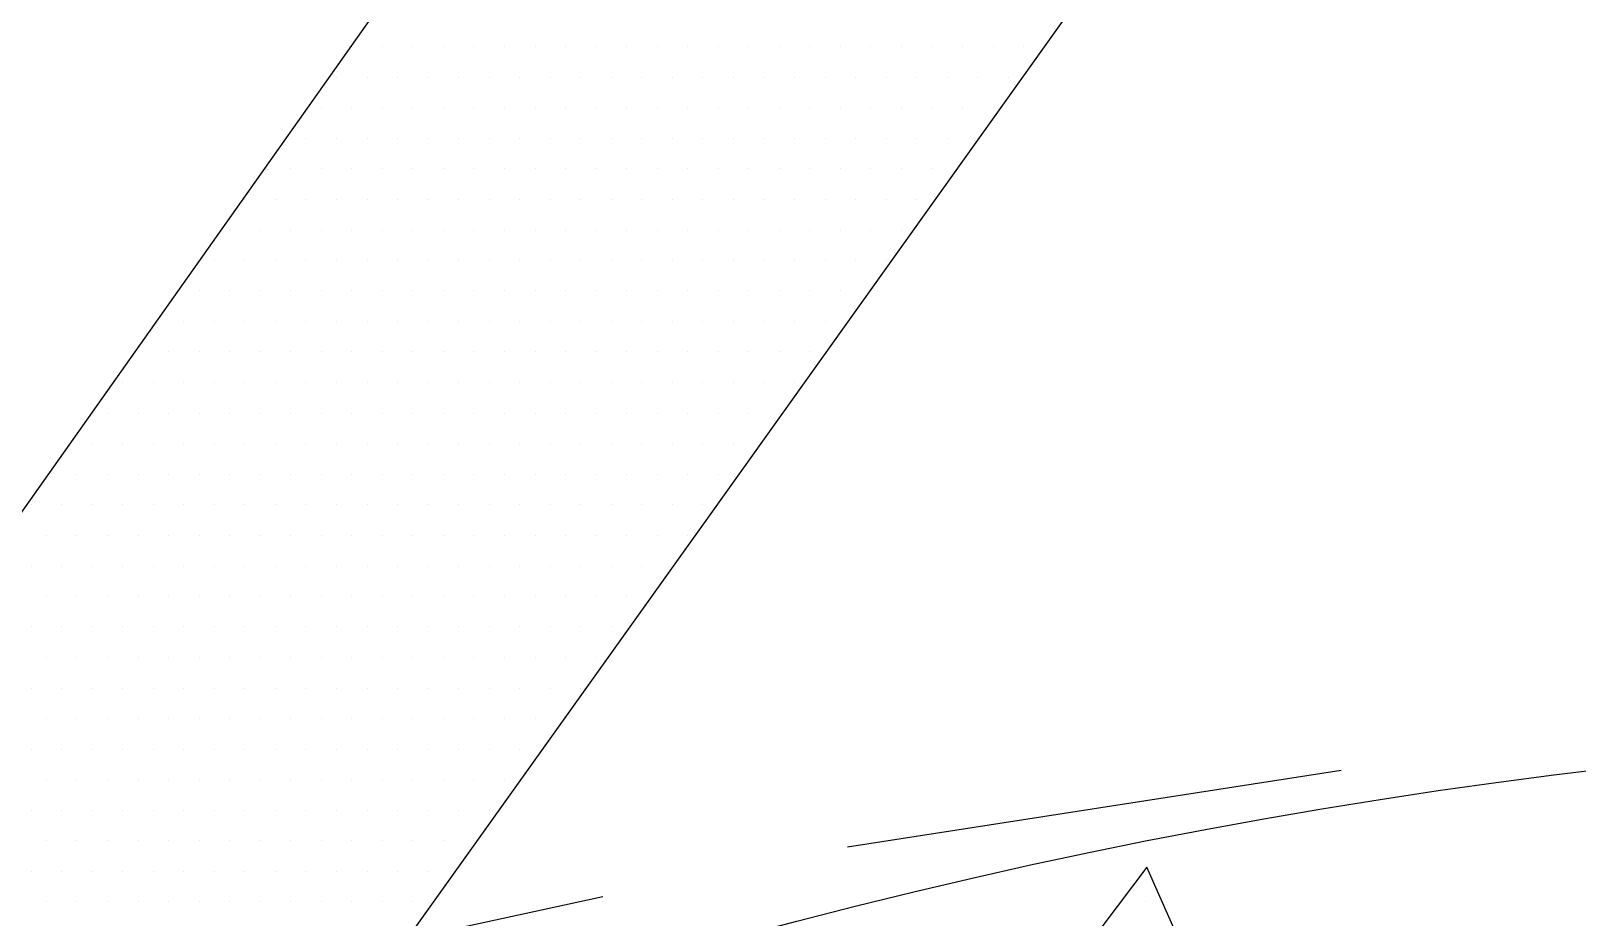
# Paper-space layout 'TOP_A1_00200_01-01-2017_MODELE' of a CAD drawing. Header units: metres. Extents: x 1274 to 2143, y 12 to 312.
# Drawn here: x 1533.073 to 1535.86, y 161.24 to 162.837 of the extents above; entities that cross this region are included whole.
import ezdxf

# ---------------------------------------------------------------- set-up
doc = ezdxf.new("R2010")
doc.units = ezdxf.units.M
doc.header["$LTSCALE"] = 2
doc.set_wipeout_variables(frame=1)
doc.linetypes.add('CACHEX2', pattern=[0.75, 0.5, -0.25])
for name, color, linetype in [('CARTOUCHE', 7, 'Continuous'), ('LOGO', 4, 'Continuous'), ('rosace', 7, 'Continuous')]:
    doc.layers.add(name, color=color, linetype=linetype)

# ---------------------------------------------------------------- blocks, each defined once
blk = doc.blocks.new('A$C715108E3')
at = {"layer": 'LOGO', "color": 131}
for p, q in [((-9.795, 1.1627), (-9.795, 1.1627)), ((-9.7912, 1.1627), (-9.7912, 1.1627)), ((-9.699, 1.1627), (-9.699, 1.1627)), ((-9.6072, 1.1627), (-9.6072, 1.1627)), ((-9.5157, 1.1627), (-9.5157, 1.1627)), ((-9.4239, 1.1627), (-9.4239, 1.1627)), ((-9.3321, 1.1627), (-9.3321, 1.1627)), ((-9.2402, 1.1627), (-9.2402, 1.1627)), ((-9.1488, 1.1627), (-9.1488, 1.1627)), ((-9.0567, 1.1627), (-9.0567, 1.1627)), ((-8.9651, 1.1627), (-8.9651, 1.1627)), ((-8.8735, 1.1627), (-8.8735, 1.1627)), ((-8.7818, 1.1627), (-8.7818, 1.1627)), ((-8.69, 1.1627), (-8.69, 1.1627)), ((-8.5985, 1.1627), (-8.5985, 1.1627)), ((-8.5067, 1.1627), (-8.5067, 1.1627)), ((-8.4147, 1.1627), (-8.4147, 1.1627)), ((-8.3226, 1.1627), (-8.3226, 1.1627)), ((-8.2316, 1.1627), (-8.2316, 1.1627)), ((-8.1394, 1.1627), (-8.1394, 1.1627)), ((-8.0475, 1.1627), (-8.0475, 1.1627)), ((-7.9564, 1.1627), (-7.9564, 1.1627)), ((-7.8644, 1.1627), (-7.8644, 1.1627)), ((-7.7724, 1.1627), (-7.7724, 1.1627)), ((-9.8594, 1.0713), (-9.8594, 1.0713)), ((-9.8366, 1.0713), (-9.8366, 1.0713)), ((-9.7447, 1.0713), (-9.7447, 1.0713)), ((-9.6535, 1.0713), (-9.6535, 1.0713)), ((-9.5614, 1.0713), (-9.5614, 1.0713)), ((-9.4696, 1.0713), (-9.4696, 1.0713)), ((-9.3778, 1.0713), (-9.3778, 1.0713)), ((-9.2863, 1.0713), (-9.2863, 1.0713)), ((-9.1945, 1.0713), (-9.1945, 1.0713)), ((-9.1027, 1.0713), (-9.1027, 1.0713)), ((-9.0112, 1.0713), (-9.0112, 1.0713)), ((-8.9194, 1.0713), (-8.9194, 1.0713)), ((-8.8275, 1.0713), (-8.8275, 1.0713)), ((-8.7361, 1.0713), (-8.7361, 1.0713)), ((-8.6442, 1.0713), (-8.6442, 1.0713)), ((-8.5522, 1.0713), (-8.5522, 1.0713)), ((-8.461, 1.0713), (-8.461, 1.0713)), ((-8.3689, 1.0713), (-8.3689, 1.0713)), ((-8.2769, 1.0713), (-8.2769, 1.0713)), ((-8.1851, 1.0713), (-8.1851, 1.0713)), ((-8.0936, 1.0713), (-8.0936, 1.0713)), ((-8.0018, 1.0713), (-8.0018, 1.0713)), ((-7.91, 1.0713), (-7.91, 1.0713)), ((-7.8189, 1.0713), (-7.8189, 1.0713)), ((-9.9247, 0.9798), (-9.9247, 0.9798)), ((-9.8823, 0.9798), (-9.8823, 0.9798)), ((-9.7912, 0.9798), (-9.7912, 0.9798)), ((-9.699, 0.9798), (-9.699, 0.9798)), ((-9.6072, 0.9798), (-9.6072, 0.9798)), ((-9.5157, 0.9798), (-9.5157, 0.9798)), ((-9.4239, 0.9798), (-9.4239, 0.9798)), ((-9.3321, 0.9798), (-9.3321, 0.9798)), ((-9.2402, 0.9798), (-9.2402, 0.9798)), ((-9.1488, 0.9798), (-9.1488, 0.9798)), ((-9.0567, 0.9798), (-9.0567, 0.9798)), ((-8.9651, 0.9798), (-8.9651, 0.9798)), ((-8.8735, 0.9798), (-8.8735, 0.9798)), ((-8.7818, 0.9798), (-8.7818, 0.9798)), ((-8.69, 0.9798), (-8.69, 0.9798)), ((-8.5985, 0.9798), (-8.5985, 0.9798)), ((-8.5067, 0.9798), (-8.5067, 0.9798)), ((-8.4147, 0.9798), (-8.4147, 0.9798)), ((-8.3226, 0.9798), (-8.3226, 0.9798)), ((-8.2316, 0.9798), (-8.2316, 0.9798)), ((-8.1394, 0.9798), (-8.1394, 0.9798)), ((-8.0475, 0.9798), (-8.0475, 0.9798)), ((-7.9564, 0.9798), (-7.9564, 0.9798)), ((-7.8644, 0.9798), (-7.8644, 0.9798)), ((-9.9897, 0.8872), (-9.9897, 0.8872)), ((-9.9284, 0.8872), (-9.9284, 0.8872)), ((-9.8366, 0.8872), (-9.8366, 0.8872)), ((-9.7447, 0.8872), (-9.7447, 0.8872)), ((-9.6535, 0.8872), (-9.6535, 0.8872)), ((-9.5614, 0.8872), (-9.5614, 0.8872)), ((-9.4696, 0.8872), (-9.4696, 0.8872)), ((-9.3778, 0.8872), (-9.3778, 0.8872)), ((-9.2863, 0.8872), (-9.2863, 0.8872)), ((-9.1945, 0.8872), (-9.1945, 0.8872)), ((-9.1027, 0.8872), (-9.1027, 0.8872)), ((-9.0112, 0.8872), (-9.0112, 0.8872)), ((-8.9194, 0.8872), (-8.9194, 0.8872)), ((-8.8275, 0.8872), (-8.8275, 0.8872)), ((-8.7361, 0.8872), (-8.7361, 0.8872)), ((-8.6442, 0.8872), (-8.6442, 0.8872)), ((-8.5522, 0.8872), (-8.5522, 0.8872)), ((-8.461, 0.8872), (-8.461, 0.8872)), ((-8.3689, 0.8872), (-8.3689, 0.8872)), ((-8.2769, 0.8872), (-8.2769, 0.8872)), ((-8.1851, 0.8872), (-8.1851, 0.8872)), ((-8.0936, 0.8872), (-8.0936, 0.8872)), ((-8.0018, 0.8872), (-8.0018, 0.8872)), ((-7.91, 0.8872), (-7.91, 0.8872)), ((-10.0543, 0.7961), (-10.0543, 0.7961)), ((-9.9743, 0.7961), (-9.9743, 0.7961)), ((-9.8823, 0.7961), (-9.8823, 0.7961)), ((-9.7912, 0.7961), (-9.7912, 0.7961)), ((-9.699, 0.7961), (-9.699, 0.7961)), ((-9.6072, 0.7961), (-9.6072, 0.7961)), ((-9.5157, 0.7961), (-9.5157, 0.7961)), ((-9.4239, 0.7961), (-9.4239, 0.7961)), ((-9.3321, 0.7961), (-9.3321, 0.7961)), ((-9.2402, 0.7961), (-9.2402, 0.7961)), ((-9.1488, 0.7961), (-9.1488, 0.7961)), ((-9.0567, 0.7961), (-9.0567, 0.7961)), ((-8.9651, 0.7961), (-8.9651, 0.7961)), ((-8.8735, 0.7961), (-8.8735, 0.7961)), ((-8.7818, 0.7961), (-8.7818, 0.7961)), ((-8.69, 0.7961), (-8.69, 0.7961)), ((-8.5985, 0.7961), (-8.5985, 0.7961)), ((-8.5067, 0.7961), (-8.5067, 0.7961)), ((-8.4147, 0.7961), (-8.4147, 0.7961)), ((-8.3226, 0.7961), (-8.3226, 0.7961)), ((-8.2316, 0.7961), (-8.2316, 0.7961)), ((-8.1394, 0.7961), (-8.1394, 0.7961)), ((-8.0475, 0.7961), (-8.0475, 0.7961)), ((-10.1194, 0.7047), (-10.1194, 0.7047)), ((-10.1119, 0.7047), (-10.1119, 0.7047)), ((-10.0199, 0.7047), (-10.0199, 0.7047)), ((-9.9284, 0.7047), (-9.9284, 0.7047)), ((-9.8366, 0.7047), (-9.8366, 0.7047)), ((-9.7447, 0.7047), (-9.7447, 0.7047)), ((-9.6535, 0.7047), (-9.6535, 0.7047)), ((-9.5614, 0.7047), (-9.5614, 0.7047)), ((-9.4696, 0.7047), (-9.4696, 0.7047)), ((-9.3778, 0.7047), (-9.3778, 0.7047)), ((-9.2863, 0.7047), (-9.2863, 0.7047)), ((-9.1945, 0.7047), (-9.1945, 0.7047)), ((-9.1027, 0.7047), (-9.1027, 0.7047)), ((-9.0112, 0.7047), (-9.0112, 0.7047)), ((-8.9194, 0.7047), (-8.9194, 0.7047)), ((-8.8275, 0.7047), (-8.8275, 0.7047)), ((-8.7361, 0.7047), (-8.7361, 0.7047)), ((-8.6442, 0.7047), (-8.6442, 0.7047)), ((-8.5522, 0.7047), (-8.5522, 0.7047)), ((-8.461, 0.7047), (-8.461, 0.7047)), ((-8.3689, 0.7047), (-8.3689, 0.7047)), ((-8.2769, 0.7047), (-8.2769, 0.7047)), ((-8.1851, 0.7047), (-8.1851, 0.7047)), ((-8.0936, 0.7047), (-8.0936, 0.7047)), ((-10.1842, 0.6123), (-10.1842, 0.6123)), ((-10.1576, 0.6123), (-10.1576, 0.6123)), ((-10.0663, 0.6123), (-10.0663, 0.6123)), ((-9.9743, 0.6123), (-9.9743, 0.6123)), ((-9.8823, 0.6123), (-9.8823, 0.6123)), ((-9.7912, 0.6123), (-9.7912, 0.6123)), ((-9.699, 0.6123), (-9.699, 0.6123)), ((-9.6072, 0.6123), (-9.6072, 0.6123)), ((-9.5157, 0.6123), (-9.5157, 0.6123)), ((-9.4239, 0.6123), (-9.4239, 0.6123)), ((-9.3321, 0.6123), (-9.3321, 0.6123)), ((-9.2402, 0.6123), (-9.2402, 0.6123)), ((-9.1488, 0.6123), (-9.1488, 0.6123)), ((-9.0567, 0.6123), (-9.0567, 0.6123)), ((-8.9651, 0.6123), (-8.9651, 0.6123)), ((-8.8735, 0.6123), (-8.8735, 0.6123)), ((-8.7818, 0.6123), (-8.7818, 0.6123)), ((-8.69, 0.6123), (-8.69, 0.6123)), ((-8.5985, 0.6123), (-8.5985, 0.6123)), ((-8.5067, 0.6123), (-8.5067, 0.6123)), ((-8.4147, 0.6123), (-8.4147, 0.6123)), ((-8.3226, 0.6123), (-8.3226, 0.6123)), ((-8.2316, 0.6123), (-8.2316, 0.6123)), ((-8.1394, 0.6123), (-8.1394, 0.6123)), ((-10.2496, 0.521), (-10.2496, 0.521)), ((-10.2035, 0.521), (-10.2035, 0.521)), ((-10.1119, 0.521), (-10.1119, 0.521)), ((-10.0199, 0.521), (-10.0199, 0.521)), ((-9.9284, 0.521), (-9.9284, 0.521)), ((-9.8366, 0.521), (-9.8366, 0.521)), ((-9.7447, 0.521), (-9.7447, 0.521)), ((-9.6535, 0.521), (-9.6535, 0.521)), ((-9.5614, 0.521), (-9.5614, 0.521)), ((-9.4696, 0.521), (-9.4696, 0.521)), ((-9.3778, 0.521), (-9.3778, 0.521)), ((-9.2863, 0.521), (-9.2863, 0.521)), ((-9.1945, 0.521), (-9.1945, 0.521)), ((-9.1027, 0.521), (-9.1027, 0.521)), ((-9.0112, 0.521), (-9.0112, 0.521)), ((-8.9194, 0.521), (-8.9194, 0.521)), ((-8.8275, 0.521), (-8.8275, 0.521)), ((-8.7361, 0.521), (-8.7361, 0.521)), ((-8.6442, 0.521), (-8.6442, 0.521)), ((-8.5522, 0.521), (-8.5522, 0.521)), ((-8.461, 0.521), (-8.461, 0.521)), ((-8.3689, 0.521), (-8.3689, 0.521)), ((-8.2769, 0.521), (-8.2769, 0.521)), ((-8.1851, 0.521), (-8.1851, 0.521)), ((-10.3141, 0.4296), (-10.3141, 0.4296)), ((-10.2496, 0.4296), (-10.2496, 0.4296)), ((-10.1576, 0.4296), (-10.1576, 0.4296)), ((-10.0663, 0.4296), (-10.0663, 0.4296)), ((-9.9743, 0.4296), (-9.9743, 0.4296)), ((-9.8823, 0.4296), (-9.8823, 0.4296)), ((-9.7912, 0.4296), (-9.7912, 0.4296)), ((-9.699, 0.4296), (-9.699, 0.4296)), ((-9.6072, 0.4296), (-9.6072, 0.4296)), ((-9.5157, 0.4296), (-9.5157, 0.4296)), ((-9.4239, 0.4296), (-9.4239, 0.4296)), ((-9.3321, 0.4296), (-9.3321, 0.4296)), ((-9.2402, 0.4296), (-9.2402, 0.4296)), ((-9.1488, 0.4296), (-9.1488, 0.4296)), ((-9.0567, 0.4296), (-9.0567, 0.4296)), ((-8.9651, 0.4296), (-8.9651, 0.4296)), ((-8.8735, 0.4296), (-8.8735, 0.4296)), ((-8.7818, 0.4296), (-8.7818, 0.4296)), ((-8.69, 0.4296), (-8.69, 0.4296)), ((-8.5985, 0.4296), (-8.5985, 0.4296)), ((-8.5067, 0.4296), (-8.5067, 0.4296)), ((-8.4147, 0.4296), (-8.4147, 0.4296)), ((-8.3226, 0.4296), (-8.3226, 0.4296)), ((-10.3793, 0.3372), (-10.3793, 0.3372)), ((-10.2952, 0.3372), (-10.2952, 0.3372)), ((-10.2035, 0.3372), (-10.2035, 0.3372)), ((-10.1119, 0.3372), (-10.1119, 0.3372)), ((-10.0199, 0.3372), (-10.0199, 0.3372)), ((-9.9284, 0.3372), (-9.9284, 0.3372)), ((-9.8366, 0.3372), (-9.8366, 0.3372)), ((-9.7447, 0.3372), (-9.7447, 0.3372)), ((-9.6535, 0.3372), (-9.6535, 0.3372)), ((-9.5614, 0.3372), (-9.5614, 0.3372)), ((-9.4696, 0.3372), (-9.4696, 0.3372)), ((-9.3778, 0.3372), (-9.3778, 0.3372)), ((-9.2863, 0.3372), (-9.2863, 0.3372)), ((-9.1945, 0.3372), (-9.1945, 0.3372)), ((-9.1027, 0.3372), (-9.1027, 0.3372)), ((-9.0112, 0.3372), (-9.0112, 0.3372)), ((-8.9194, 0.3372), (-8.9194, 0.3372)), ((-8.8275, 0.3372), (-8.8275, 0.3372)), ((-8.7361, 0.3372), (-8.7361, 0.3372)), ((-8.6442, 0.3372), (-8.6442, 0.3372)), ((-8.5522, 0.3372), (-8.5522, 0.3372)), ((-8.461, 0.3372), (-8.461, 0.3372)), ((-8.3689, 0.3372), (-8.3689, 0.3372)), ((-10.4442, 0.2459), (-10.4442, 0.2459)), ((-10.4327, 0.2459), (-10.4327, 0.2459)), ((-10.3413, 0.2459), (-10.3413, 0.2459)), ((-10.2496, 0.2459), (-10.2496, 0.2459)), ((-10.1576, 0.2459), (-10.1576, 0.2459)), ((-10.0663, 0.2459), (-10.0663, 0.2459)), ((-9.9743, 0.2459), (-9.9743, 0.2459)), ((-9.8823, 0.2459), (-9.8823, 0.2459)), ((-9.7912, 0.2459), (-9.7912, 0.2459)), ((-9.699, 0.2459), (-9.699, 0.2459)), ((-9.6072, 0.2459), (-9.6072, 0.2459)), ((-9.5157, 0.2459), (-9.5157, 0.2459)), ((-9.4239, 0.2459), (-9.4239, 0.2459)), ((-9.3321, 0.2459), (-9.3321, 0.2459)), ((-9.2402, 0.2459), (-9.2402, 0.2459)), ((-9.1488, 0.2459), (-9.1488, 0.2459)), ((-9.0567, 0.2459), (-9.0567, 0.2459)), ((-8.9651, 0.2459), (-8.9651, 0.2459)), ((-8.8735, 0.2459), (-8.8735, 0.2459)), ((-8.7818, 0.2459), (-8.7818, 0.2459)), ((-8.69, 0.2459), (-8.69, 0.2459)), ((-8.5985, 0.2459), (-8.5985, 0.2459)), ((-8.5067, 0.2459), (-8.5067, 0.2459)), ((-8.4147, 0.2459), (-8.4147, 0.2459)), ((-10.5086, 0.1544), (-10.5086, 0.1544)), ((-10.479, 0.1544), (-10.479, 0.1544)), ((-10.3868, 0.1544), (-10.3868, 0.1544)), ((-10.2952, 0.1544), (-10.2952, 0.1544)), ((-10.2035, 0.1544), (-10.2035, 0.1544)), ((-10.1119, 0.1544), (-10.1119, 0.1544)), ((-10.0199, 0.1544), (-10.0199, 0.1544)), ((-9.9284, 0.1544), (-9.9284, 0.1544)), ((-9.8366, 0.1544), (-9.8366, 0.1544)), ((-9.7447, 0.1544), (-9.7447, 0.1544)), ((-9.6535, 0.1544), (-9.6535, 0.1544)), ((-9.5614, 0.1544), (-9.5614, 0.1544)), ((-9.4696, 0.1544), (-9.4696, 0.1544)), ((-9.3778, 0.1544), (-9.3778, 0.1544)), ((-9.2863, 0.1544), (-9.2863, 0.1544)), ((-9.1945, 0.1544), (-9.1945, 0.1544)), ((-9.1027, 0.1544), (-9.1027, 0.1544)), ((-9.0112, 0.1544), (-9.0112, 0.1544)), ((-8.9194, 0.1544), (-8.9194, 0.1544)), ((-8.8275, 0.1544), (-8.8275, 0.1544)), ((-8.7361, 0.1544), (-8.7361, 0.1544)), ((-8.6442, 0.1544), (-8.6442, 0.1544)), ((-8.5522, 0.1544), (-8.5522, 0.1544)), ((-8.461, 0.1544), (-8.461, 0.1544)), ((-10.574, 0.0618), (-10.574, 0.0618)), ((-10.5244, 0.0618), (-10.5244, 0.0618)), ((-10.4327, 0.0618), (-10.4327, 0.0618)), ((-10.3413, 0.0618), (-10.3413, 0.0618)), ((-10.2496, 0.0618), (-10.2496, 0.0618)), ((-10.1576, 0.0618), (-10.1576, 0.0618)), ((-10.0663, 0.0618), (-10.0663, 0.0618)), ((-9.9743, 0.0618), (-9.9743, 0.0618)), ((-9.8823, 0.0618), (-9.8823, 0.0618)), ((-9.7912, 0.0618), (-9.7912, 0.0618)), ((-9.699, 0.0618), (-9.699, 0.0618)), ((-9.6072, 0.0618), (-9.6072, 0.0618)), ((-9.5157, 0.0618), (-9.5157, 0.0618)), ((-9.4239, 0.0618), (-9.4239, 0.0618)), ((-9.3321, 0.0618), (-9.3321, 0.0618)), ((-9.2402, 0.0618), (-9.2402, 0.0618)), ((-9.1488, 0.0618), (-9.1488, 0.0618)), ((-9.0567, 0.0618), (-9.0567, 0.0618)), ((-8.9651, 0.0618), (-8.9651, 0.0618)), ((-8.8735, 0.0618), (-8.8735, 0.0618)), ((-8.7818, 0.0618), (-8.7818, 0.0618)), ((-8.69, 0.0618), (-8.69, 0.0618)), ((-8.5985, 0.0618), (-8.5985, 0.0618)), ((-8.5067, 0.0618), (-8.5067, 0.0618)), ((-10.6389, -0.0294), (-10.6389, -0.0294)), ((-10.5705, -0.0294), (-10.5705, -0.0294)), ((-10.479, -0.0294), (-10.479, -0.0294)), ((-10.3868, -0.0294), (-10.3868, -0.0294)), ((-10.2952, -0.0294), (-10.2952, -0.0294)), ((-10.2035, -0.0294), (-10.2035, -0.0294)), ((-10.1119, -0.0294), (-10.1119, -0.0294)), ((-10.0199, -0.0294), (-10.0199, -0.0294)), ((-9.9284, -0.0294), (-9.9284, -0.0294)), ((-9.8366, -0.0294), (-9.8366, -0.0294)), ((-9.7447, -0.0294), (-9.7447, -0.0294)), ((-9.6535, -0.0294), (-9.6535, -0.0294)), ((-9.5614, -0.0294), (-9.5614, -0.0294)), ((-9.4696, -0.0294), (-9.4696, -0.0294)), ((-9.3778, -0.0294), (-9.3778, -0.0294)), ((-9.2863, -0.0294), (-9.2863, -0.0294)), ((-9.1945, -0.0294), (-9.1945, -0.0294)), ((-9.1027, -0.0294), (-9.1027, -0.0294)), ((-9.0112, -0.0294), (-9.0112, -0.0294)), ((-8.9194, -0.0294), (-8.9194, -0.0294)), ((-8.8275, -0.0294), (-8.8275, -0.0294)), ((-8.7361, -0.0294), (-8.7361, -0.0294)), ((-8.6442, -0.0294), (-8.6442, -0.0294)), ((-10.7041, -0.1218), (-10.7041, -0.1218)), ((-10.6164, -0.1218), (-10.6164, -0.1218)), ((-10.5244, -0.1218), (-10.5244, -0.1218)), ((-10.4327, -0.1218), (-10.4327, -0.1218)), ((-10.3413, -0.1218), (-10.3413, -0.1218)), ((-10.2496, -0.1218), (-10.2496, -0.1218)), ((-10.1576, -0.1218), (-10.1576, -0.1218)), ((-10.0663, -0.1218), (-10.0663, -0.1218)), ((-9.9743, -0.1218), (-9.9743, -0.1218)), ((-9.8823, -0.1218), (-9.8823, -0.1218)), ((-9.7912, -0.1218), (-9.7912, -0.1218)), ((-9.699, -0.1218), (-9.699, -0.1218)), ((-9.6072, -0.1218), (-9.6072, -0.1218)), ((-9.5157, -0.1218), (-9.5157, -0.1218)), ((-9.4239, -0.1218), (-9.4239, -0.1218)), ((-9.3321, -0.1218), (-9.3321, -0.1218)), ((-9.2402, -0.1218), (-9.2402, -0.1218)), ((-9.1488, -0.1218), (-9.1488, -0.1218)), ((-9.0567, -0.1218), (-9.0567, -0.1218)), ((-8.9651, -0.1218), (-8.9651, -0.1218)), ((-8.8735, -0.1218), (-8.8735, -0.1218)), ((-8.7818, -0.1218), (-8.7818, -0.1218)), ((-8.69, -0.1218), (-8.69, -0.1218)), ((-10.7541, -0.2131), (-10.7541, -0.2131)), ((-10.6621, -0.2131), (-10.6621, -0.2131)), ((-10.5705, -0.2131), (-10.5705, -0.2131)), ((-10.479, -0.2131), (-10.479, -0.2131)), ((-10.3868, -0.2131), (-10.3868, -0.2131)), ((-10.2952, -0.2131), (-10.2952, -0.2131)), ((-10.2035, -0.2131), (-10.2035, -0.2131)), ((-10.1119, -0.2131), (-10.1119, -0.2131)), ((-10.0199, -0.2131), (-10.0199, -0.2131)), ((-9.9284, -0.2131), (-9.9284, -0.2131)), ((-9.8366, -0.2131), (-9.8366, -0.2131)), ((-9.7447, -0.2131), (-9.7447, -0.2131)), ((-9.6535, -0.2131), (-9.6535, -0.2131)), ((-9.5614, -0.2131), (-9.5614, -0.2131)), ((-9.4696, -0.2131), (-9.4696, -0.2131)), ((-9.3778, -0.2131), (-9.3778, -0.2131)), ((-9.2863, -0.2131), (-9.2863, -0.2131)), ((-9.1945, -0.2131), (-9.1945, -0.2131)), ((-9.1027, -0.2131), (-9.1027, -0.2131)), ((-9.0112, -0.2131), (-9.0112, -0.2131)), ((-8.9194, -0.2131), (-8.9194, -0.2131)), ((-8.8275, -0.2131), (-8.8275, -0.2131)), ((-8.7361, -0.2131), (-8.7361, -0.2131)), ((-10.7084, -0.3047), (-10.7084, -0.3047)), ((-10.6164, -0.3047), (-10.6164, -0.3047)), ((-10.5244, -0.3047), (-10.5244, -0.3047)), ((-10.4327, -0.3047), (-10.4327, -0.3047)), ((-10.3413, -0.3047), (-10.3413, -0.3047)), ((-10.2496, -0.3047), (-10.2496, -0.3047)), ((-10.1576, -0.3047), (-10.1576, -0.3047)), ((-10.0663, -0.3047), (-10.0663, -0.3047)), ((-9.9743, -0.3047), (-9.9743, -0.3047)), ((-9.8823, -0.3047), (-9.8823, -0.3047)), ((-9.7912, -0.3047), (-9.7912, -0.3047)), ((-9.699, -0.3047), (-9.699, -0.3047)), ((-9.6072, -0.3047), (-9.6072, -0.3047)), ((-9.5157, -0.3047), (-9.5157, -0.3047)), ((-9.4239, -0.3047), (-9.4239, -0.3047)), ((-9.3321, -0.3047), (-9.3321, -0.3047)), ((-9.2402, -0.3047), (-9.2402, -0.3047)), ((-9.1488, -0.3047), (-9.1488, -0.3047)), ((-9.0567, -0.3047), (-9.0567, -0.3047)), ((-8.9651, -0.3047), (-8.9651, -0.3047)), ((-8.8735, -0.3047), (-8.8735, -0.3047)), ((-8.7818, -0.3047), (-8.7818, -0.3047)), ((-10.7541, -0.3969), (-10.7541, -0.3969)), ((-10.6621, -0.3969), (-10.6621, -0.3969)), ((-10.5705, -0.3969), (-10.5705, -0.3969)), ((-10.479, -0.3969), (-10.479, -0.3969)), ((-10.3868, -0.3969), (-10.3868, -0.3969)), ((-10.2952, -0.3969), (-10.2952, -0.3969)), ((-10.2035, -0.3969), (-10.2035, -0.3969)), ((-10.1119, -0.3969), (-10.1119, -0.3969)), ((-10.0199, -0.3969), (-10.0199, -0.3969)), ((-9.9284, -0.3969), (-9.9284, -0.3969)), ((-9.8366, -0.3969), (-9.8366, -0.3969)), ((-9.7447, -0.3969), (-9.7447, -0.3969)), ((-9.6535, -0.3969), (-9.6535, -0.3969)), ((-9.5614, -0.3969), (-9.5614, -0.3969)), ((-9.4696, -0.3969), (-9.4696, -0.3969)), ((-9.3778, -0.3969), (-9.3778, -0.3969)), ((-9.2863, -0.3969), (-9.2863, -0.3969)), ((-9.1945, -0.3969), (-9.1945, -0.3969)), ((-9.1027, -0.3969), (-9.1027, -0.3969)), ((-9.0112, -0.3969), (-9.0112, -0.3969)), ((-8.9194, -0.3969), (-8.9194, -0.3969)), ((-8.8275, -0.3969), (-8.8275, -0.3969)), ((-10.7084, -0.4884), (-10.7084, -0.4884)), ((-10.6164, -0.4884), (-10.6164, -0.4884)), ((-10.5244, -0.4884), (-10.5244, -0.4884)), ((-10.4327, -0.4884), (-10.4327, -0.4884)), ((-10.3413, -0.4884), (-10.3413, -0.4884)), ((-10.2496, -0.4884), (-10.2496, -0.4884)), ((-10.1576, -0.4884), (-10.1576, -0.4884)), ((-10.0663, -0.4884), (-10.0663, -0.4884)), ((-9.9743, -0.4884), (-9.9743, -0.4884)), ((-9.8823, -0.4884), (-9.8823, -0.4884)), ((-9.7912, -0.4884), (-9.7912, -0.4884)), ((-9.699, -0.4884), (-9.699, -0.4884)), ((-9.6072, -0.4884), (-9.6072, -0.4884)), ((-9.5157, -0.4884), (-9.5157, -0.4884)), ((-9.4239, -0.4884), (-9.4239, -0.4884)), ((-9.3321, -0.4884), (-9.3321, -0.4884)), ((-9.2402, -0.4884), (-9.2402, -0.4884)), ((-9.1488, -0.4884), (-9.1488, -0.4884)), ((-9.0567, -0.4884), (-9.0567, -0.4884)), ((-8.9651, -0.4884), (-8.9651, -0.4884)), ((-10.7541, -0.5799), (-10.7541, -0.5799)), ((-10.6621, -0.5799), (-10.6621, -0.5799)), ((-10.5705, -0.5799), (-10.5705, -0.5799)), ((-10.479, -0.5799), (-10.479, -0.5799)), ((-10.3868, -0.5799), (-10.3868, -0.5799)), ((-10.2952, -0.5799), (-10.2952, -0.5799)), ((-10.2035, -0.5799), (-10.2035, -0.5799)), ((-10.1119, -0.5799), (-10.1119, -0.5799)), ((-10.0199, -0.5799), (-10.0199, -0.5799)), ((-9.9284, -0.5799), (-9.9284, -0.5799)), ((-9.8366, -0.5799), (-9.8366, -0.5799)), ((-9.7447, -0.5799), (-9.7447, -0.5799)), ((-9.6535, -0.5799), (-9.6535, -0.5799)), ((-9.5614, -0.5799), (-9.5614, -0.5799)), ((-9.4696, -0.5799), (-9.4696, -0.5799)), ((-9.3778, -0.5799), (-9.3778, -0.5799)), ((-9.2863, -0.5799), (-9.2863, -0.5799)), ((-9.1945, -0.5799), (-9.1945, -0.5799)), ((-9.1027, -0.5799), (-9.1027, -0.5799)), ((-9.0112, -0.5799), (-9.0112, -0.5799)), ((-10.7084, -0.6724), (-10.7084, -0.6724)), ((-10.6164, -0.6724), (-10.6164, -0.6724)), ((-10.5244, -0.6724), (-10.5244, -0.6724)), ((-10.4327, -0.6724), (-10.4327, -0.6724)), ((-10.3413, -0.6724), (-10.3413, -0.6724)), ((-10.2496, -0.6724), (-10.2496, -0.6724)), ((-10.1576, -0.6724), (-10.1576, -0.6724)), ((-10.0663, -0.6724), (-10.0663, -0.6724)), ((-9.9743, -0.6724), (-9.9743, -0.6724)), ((-9.8823, -0.6724), (-9.8823, -0.6724)), ((-9.7912, -0.6724), (-9.7912, -0.6724)), ((-9.699, -0.6724), (-9.699, -0.6724)), ((-9.6072, -0.6724), (-9.6072, -0.6724)), ((-9.5157, -0.6724), (-9.5157, -0.6724)), ((-9.4239, -0.6724), (-9.4239, -0.6724)), ((-9.3321, -0.6724), (-9.3321, -0.6724)), ((-9.2402, -0.6724), (-9.2402, -0.6724)), ((-9.1488, -0.6724), (-9.1488, -0.6724)), ((-9.0567, -0.6724), (-9.0567, -0.6724)), ((-10.7541, -0.7635), (-10.7541, -0.7635)), ((-10.6621, -0.7635), (-10.6621, -0.7635)), ((-10.5705, -0.7635), (-10.5705, -0.7635)), ((-10.479, -0.7635), (-10.479, -0.7635)), ((-10.3868, -0.7635), (-10.3868, -0.7635)), ((-10.2952, -0.7635), (-10.2952, -0.7635)), ((-10.2035, -0.7635), (-10.2035, -0.7635)), ((-10.1119, -0.7635), (-10.1119, -0.7635)), ((-10.0199, -0.7635), (-10.0199, -0.7635)), ((-9.9284, -0.7635), (-9.9284, -0.7635)), ((-9.8366, -0.7635), (-9.8366, -0.7635)), ((-9.7447, -0.7635), (-9.7447, -0.7635)), ((-9.6535, -0.7635), (-9.6535, -0.7635)), ((-9.5614, -0.7635), (-9.5614, -0.7635)), ((-9.4696, -0.7635), (-9.4696, -0.7635)), ((-9.3778, -0.7635), (-9.3778, -0.7635)), ((-9.2863, -0.7635), (-9.2863, -0.7635)), ((-9.1945, -0.7635), (-9.1945, -0.7635)), ((-9.1027, -0.7635), (-9.1027, -0.7635)), ((-10.7084, -0.855), (-10.7084, -0.855)), ((-10.6164, -0.855), (-10.6164, -0.855)), ((-10.5244, -0.855), (-10.5244, -0.855)), ((-10.4327, -0.855), (-10.4327, -0.855)), ((-10.3413, -0.855), (-10.3413, -0.855)), ((-10.2496, -0.855), (-10.2496, -0.855)), ((-10.1576, -0.855), (-10.1576, -0.855)), ((-10.0663, -0.855), (-10.0663, -0.855)), ((-9.9743, -0.855), (-9.9743, -0.855)), ((-9.8823, -0.855), (-9.8823, -0.855)), ((-9.7912, -0.855), (-9.7912, -0.855)), ((-9.699, -0.855), (-9.699, -0.855)), ((-9.6072, -0.855), (-9.6072, -0.855)), ((-9.5157, -0.855), (-9.5157, -0.855)), ((-9.4239, -0.855), (-9.4239, -0.855)), ((-9.3321, -0.855), (-9.3321, -0.855)), ((-9.2402, -0.855), (-9.2402, -0.855)), ((-10.7541, -0.9474), (-10.7541, -0.9474)), ((-10.6621, -0.9474), (-10.6621, -0.9474)), ((-10.5705, -0.9474), (-10.5705, -0.9474)), ((-10.479, -0.9474), (-10.479, -0.9474)), ((-10.3868, -0.9474), (-10.3868, -0.9474)), ((-10.2952, -0.9474), (-10.2952, -0.9474)), ((-10.2035, -0.9474), (-10.2035, -0.9474)), ((-10.1119, -0.9474), (-10.1119, -0.9474)), ((-10.0199, -0.9474), (-10.0199, -0.9474)), ((-9.9284, -0.9474), (-9.9284, -0.9474)), ((-9.8366, -0.9474), (-9.8366, -0.9474)), ((-9.7447, -0.9474), (-9.7447, -0.9474)), ((-9.6535, -0.9474), (-9.6535, -0.9474)), ((-9.5614, -0.9474), (-9.5614, -0.9474)), ((-9.4696, -0.9474), (-9.4696, -0.9474)), ((-9.3778, -0.9474), (-9.3778, -0.9474)), ((-9.2863, -0.9474), (-9.2863, -0.9474)), ((-10.7084, -1.0386), (-10.7084, -1.0386)), ((-10.6164, -1.0386), (-10.6164, -1.0386)), ((-10.5244, -1.0386), (-10.5244, -1.0386)), ((-10.4327, -1.0386), (-10.4327, -1.0386)), ((-10.3413, -1.0386), (-10.3413, -1.0386)), ((-10.2496, -1.0386), (-10.2496, -1.0386)), ((-10.1576, -1.0386), (-10.1576, -1.0386)), ((-10.0663, -1.0386), (-10.0663, -1.0386)), ((-9.9743, -1.0386), (-9.9743, -1.0386)), ((-9.8823, -1.0386), (-9.8823, -1.0386)), ((-9.7912, -1.0386), (-9.7912, -1.0386)), ((-9.699, -1.0386), (-9.699, -1.0386)), ((-9.6072, -1.0386), (-9.6072, -1.0386)), ((-9.5157, -1.0386), (-9.5157, -1.0386)), ((-9.4239, -1.0386), (-9.4239, -1.0386)), ((-9.3321, -1.0386), (-9.3321, -1.0386)), ((-10.7541, -1.1301), (-10.7541, -1.1301)), ((-10.6621, -1.1301), (-10.6621, -1.1301)), ((-10.5705, -1.1301), (-10.5705, -1.1301)), ((-10.479, -1.1301), (-10.479, -1.1301)), ((-10.3868, -1.1301), (-10.3868, -1.1301)), ((-10.2952, -1.1301), (-10.2952, -1.1301)), ((-10.2035, -1.1301), (-10.2035, -1.1301)), ((-10.1119, -1.1301), (-10.1119, -1.1301)), ((-10.0199, -1.1301), (-10.0199, -1.1301)), ((-9.9284, -1.1301), (-9.9284, -1.1301)), ((-9.8366, -1.1301), (-9.8366, -1.1301)), ((-9.7447, -1.1301), (-9.7447, -1.1301)), ((-9.6535, -1.1301), (-9.6535, -1.1301)), ((-9.5614, -1.1301), (-9.5614, -1.1301)), ((-9.4696, -1.1301), (-9.4696, -1.1301)), ((-9.3778, -1.1301), (-9.3778, -1.1301)), ((-10.7084, -1.2223), (-10.7084, -1.2223)), ((-10.6164, -1.2223), (-10.6164, -1.2223)), ((-10.5244, -1.2223), (-10.5244, -1.2223)), ((-10.4327, -1.2223), (-10.4327, -1.2223)), ((-10.3413, -1.2223), (-10.3413, -1.2223)), ((-10.2496, -1.2223), (-10.2496, -1.2223)), ((-10.1576, -1.2223), (-10.1576, -1.2223)), ((-10.0663, -1.2223), (-10.0663, -1.2223)), ((-9.9743, -1.2223), (-9.9743, -1.2223)), ((-9.8823, -1.2223), (-9.8823, -1.2223)), ((-9.7912, -1.2223), (-9.7912, -1.2223)), ((-9.699, -1.2223), (-9.699, -1.2223)), ((-9.6072, -1.2223), (-9.6072, -1.2223)), ((-9.5157, -1.2223), (-9.5157, -1.2223)), ((-9.4239, -1.2223), (-9.4239, -1.2223)), ((-10.7541, -1.3138), (-10.7541, -1.3138)), ((-10.6621, -1.3138), (-10.6621, -1.3138)), ((-10.5705, -1.3138), (-10.5705, -1.3138)), ((-10.479, -1.3138), (-10.479, -1.3138)), ((-10.3868, -1.3138), (-10.3868, -1.3138)), ((-10.2952, -1.3138), (-10.2952, -1.3138)), ((-10.2035, -1.3138), (-10.2035, -1.3138)), ((-10.1119, -1.3138), (-10.1119, -1.3138)), ((-10.0199, -1.3138), (-10.0199, -1.3138)), ((-9.9284, -1.3138), (-9.9284, -1.3138)), ((-9.8366, -1.3138), (-9.8366, -1.3138)), ((-9.7447, -1.3138), (-9.7447, -1.3138)), ((-9.6535, -1.3138), (-9.6535, -1.3138)), ((-9.5614, -1.3138), (-9.5614, -1.3138)), ((-7.412, -1.3138), (-7.412, -1.3138)), ((-10.7084, -1.4052), (-10.7084, -1.4052)), ((-10.6164, -1.4052), (-10.6164, -1.4052)), ((-10.5244, -1.4052), (-10.5244, -1.4052)), ((-10.4327, -1.4052), (-10.4327, -1.4052)), ((-10.3413, -1.4052), (-10.3413, -1.4052)), ((-10.2496, -1.4052), (-10.2496, -1.4052)), ((-10.1576, -1.4052), (-10.1576, -1.4052)), ((-10.0663, -1.4052), (-10.0663, -1.4052)), ((-9.9743, -1.4052), (-9.9743, -1.4052)), ((-9.8823, -1.4052), (-9.8823, -1.4052)), ((-9.7912, -1.4052), (-9.7912, -1.4052)), ((-9.699, -1.4052), (-9.699, -1.4052)), ((-9.6072, -1.4052), (-9.6072, -1.4052)), ((-7.4812, -1.4052), (-7.4812, -1.4052)), ((-7.4058, -1.4052), (-7.4058, -1.4052))]:
    blk.add_line(p, q, dxfattribs=at)
blk.add_lwpolyline([(-17.4242, -1.4573), (-18.4152, -2.5691), (-18.6566, -2.9311), (-18.705, -3.0278), (-11.9873, -3.7284), (-11.0696, -3.3901), (-10.6346, -2.9311), (-6.8859, 2.3168), (-8.5773, 2.3168), (-9.0123, 2.2688), (-11.5252, -1.2823), (-12.7091, 1.3505), (-13.4102, 1.1331), (-14.1349, 0.795), (-14.1589, 0.6743), (-12.951, -2.0066)], close=True, dxfattribs=at)
blk.add_lwpolyline([(0, 0), (-1.7101, -2.322), (-3.5228, 1.6324), (-4.3907, 1.9382), (-5.4878, 2.0402), (-2.8588, -3.8274), (-4.4672, -5.9198), (-4.8244, -3.2921), (-5.1561, -2.8832), (-5.6923, -1.5053), (-6.7131, -2.8584), (-7.4026, -1.3018), (-8.4999, -2.7561), (-7.811, -4.4145)], dxfattribs=at)
blk = doc.blocks.new('A$C581E6685')
at = {"layer": 'rosace', "color": 32, "linetype": 'CACHEX2', "ltscale": 1.5}
blk.add_ellipse((-38.0538, 23.8138), major_axis=(-19.0311, -3.534), ratio=0.590567, dxfattribs=at)
at = {"layer": 'rosace', "color": 32}
blk.add_ellipse((-37.6144, 23.8499), major_axis=(-13.5768, -4.2839), ratio=0.791971, dxfattribs=at)
at = {"layer": 'CARTOUCHE'}
blk.add_blockref('A$C715108E3', (-31.6739, 36.3189), dxfattribs=at)
blk = doc.blocks.new('A$C4D68259D')
blk.add_wipeout([(0, 25.6223), (0.1652, 26.7367), (0.7383, 27.8861), (1.6708, 28.7909), (2.8466, 29.3316), (3.5435, 29.4509), (3.5435, 29.4509), (94.9287, 29.4623), (96.0552, 29.2902), (97.2167, 28.6987), (97.7035, 28.2661), (98.0951, 27.7798), (98.6162, 26.658), (98.7362, 26.0362), (98.7516, 25.8527), (98.7585, 3.8387), (98.5719, 2.6574), (98.0189, 1.5743), (97.5848, 1.0765), (97.1232, 0.6959), (95.9338, 0.1366), (95.4142, 0.0321), (95.1105, 0.0048), (3.7555, 0.0009), (2.7133, 0.169), (1.5147, 0.7841), (0.6714, 1.6707), (0.147, 2.7876), (0.0063, 3.6209)]).dxf.layer = 'CARTOUCHE'
at = {"layer": 'CARTOUCHE'}
blk.add_rational_spline([(0, 25.6223), (0, 14.7312), (0, 3.84), (0, 0), (3.84, 0), (49.3793, 0), (94.9185, 0), (98.7585, 0), (98.7585, 3.84), (98.7585, 14.7312), (98.7585, 25.6223), (98.7585, 29.4623), (94.9185, 29.4623), (49.3793, 29.4623), (3.84, 29.4623), (0, 29.4623), (0, 25.6223)], [1, 1, 1, 0.707106781187, 1, 1, 1, 0.707106781187, 1, 1, 1, 0.707106781187, 1, 1, 1, 0.707106781187, 1], degree=2, knots=[0, 0, 0, 1, 1, 2.570796, 2.570796, 3.570796, 3.570796, 5.141593, 5.141593, 6.141593, 6.141593, 7.712389, 7.712389, 8.712389, 8.712389, 10.283185, 10.283185, 10.283185], dxfattribs=at)
at = {"layer": 'CARTOUCHE', "xscale": 0.6, "yscale": 0.6, "zscale": 0.6}
blk.add_blockref('A$C581E6685', (37.2707, 1.3806), dxfattribs=at)

psp = doc.layouts.new('TOP_A1_00200_01-01-2017_MODELE')

# ---------------------------------------------------------------- block references
at = {"layer": 'rosace'}
psp.add_blockref('A$C4D68259D', (1521.2598, 138.9386), dxfattribs=at)

doc.saveas('drawing.dxf')
